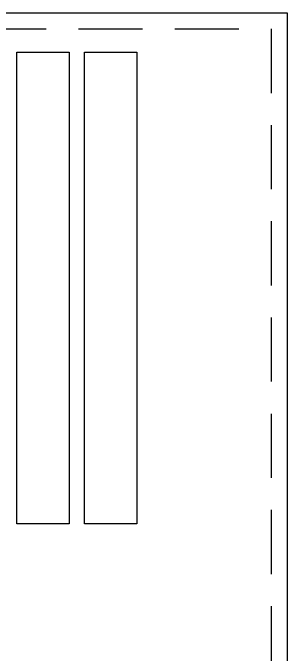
# Model space of a CAD drawing. Header units: inches. Extents: x -580 to 220, y 1335 to 2135.
# Drawn here: x 49.2 to 220.1, y 1734.6 to 2134.6 of the extents above; entities that cross this region are included whole.
import ezdxf

# ---------------------------------------------------------------- set-up
doc = ezdxf.new("R2010")
doc.units = ezdxf.units.IN
doc.header["$MEASUREMENT"] = 0
doc.linetypes.add('AI-Linetype-1', pattern=[60, 40, -20])
for name, color, linetype in [('Comentarios', 7, 'Continuous'), ('Corte exterior', 7, 'Continuous'), ('Material', 7, 'Continuous')]:
    doc.layers.add(name, color=color, linetype=linetype)

# ---------------------------------------------------------------- blocks, each defined once
blk = doc.blocks.new('block 2')
at = {"layer": 'Comentarios', "color": 7, "linetype": 'AI-Linetype-1', "lineweight": 25}
blk.add_lwpolyline([(-569.92, 2124.6), (210.08, 2124.6), (210.08, 1344.6), (-569.92, 1344.6), (-569.92, 2124.6)], dxfattribs=at)
blk = doc.blocks.new('block 4')
at = {"layer": 'Corte exterior', "color": 1, "lineweight": 25}
blk.add_lwpolyline([(51.72, 2110), (84.42, 2110), (84.42, 1816), (51.72, 1816), (51.72, 2110)], dxfattribs=at)
blk = doc.blocks.new('block 8')
at = {"layer": 'Corte exterior', "color": 1, "lineweight": 25}
blk.add_lwpolyline([(93.86, 2110), (126.56, 2110), (126.56, 1816), (93.86, 1816), (93.86, 2110)], dxfattribs=at)
blk = doc.blocks.new('block 2156')
at = {"layer": 'Material', "color": 7, "lineweight": 25}
blk.add_lwpolyline([(-579.92, 2134.6), (220.08, 2134.6), (220.08, 1334.6), (-579.92, 1334.6), (-579.92, 2134.6)], dxfattribs=at)

msp = doc.modelspace()

# ---------------------------------------------------------------- block references
at = {"layer": 'Comentarios'}
msp.add_blockref('block 2', (0, 0), dxfattribs=at)
at = {"layer": 'Corte exterior'}
for name in ['block 4', 'block 8']:
    msp.add_blockref(name, (0, 0), dxfattribs=at)
at = {"layer": 'Material'}
msp.add_blockref('block 2156', (0, 0), dxfattribs=at)

doc.saveas('drawing.dxf')
